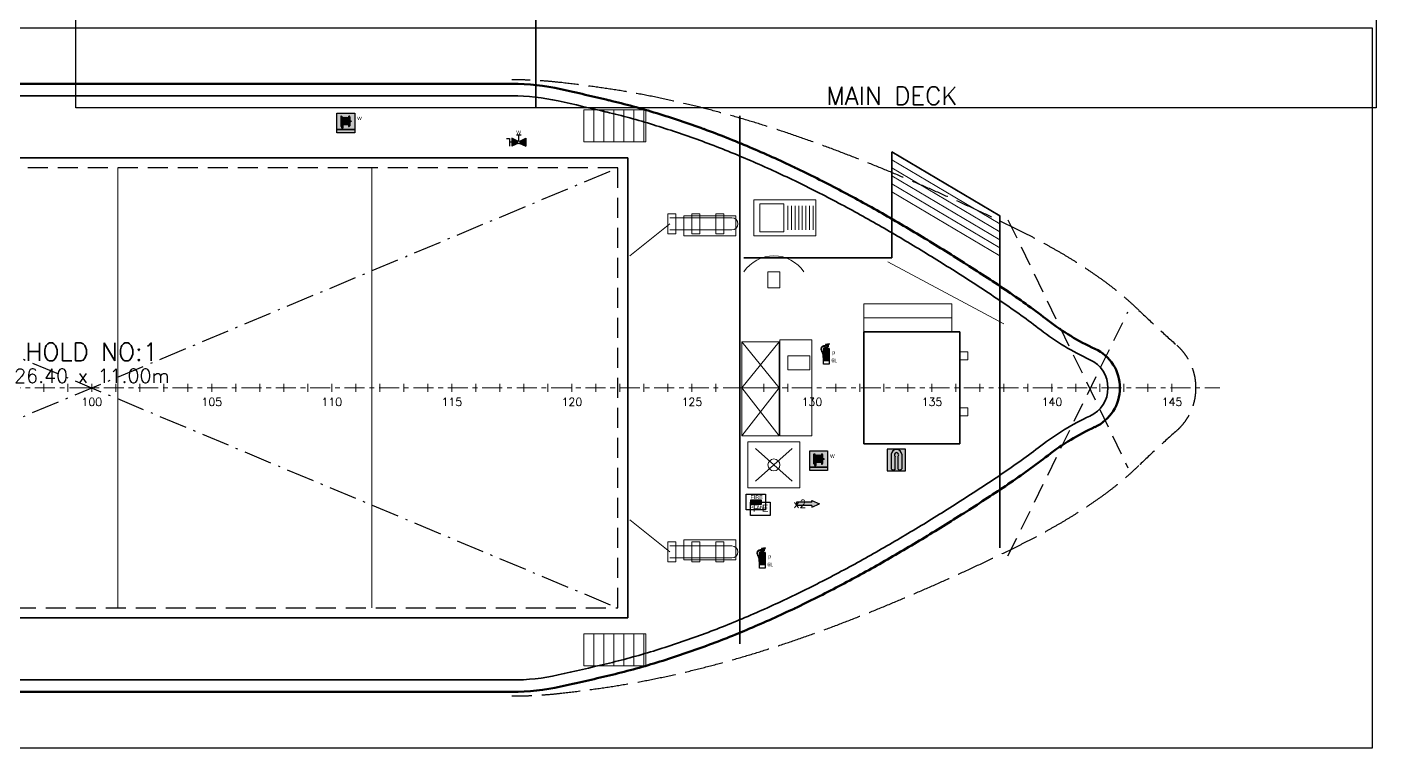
# Model space of a CAD drawing. Header units: millimetres. Extents: x -5000 to 92500, y -73000 to 27580.
# Drawn here: x 58380 to 92100, y -36000 to -17980 of the extents above; entities that cross this region are included whole.
import ezdxf
from ezdxf.enums import TextEntityAlignment as Align

# ---------------------------------------------------------------- set-up
doc = ezdxf.new("R2010")
doc.units = ezdxf.units.MM
for name, pattern in [('CENTER_S', [860, 500, -120, 120, -120]), ('DASHDOT_S', [1150, 700, -200, 50, -200]), ('DASHED_S', [750, 500, -250])]:
    doc.linetypes.add(name, pattern=pattern)
for name, color, linetype, lineweight in [('CENTER', 1, 'CENTER_S', 18), ('DASHDOT', 8, 'DASHDOT_S', 25), ('DASHED', 8, 'DASHED_S', 25), ('DETAIL', 9, 'Continuous', 13), ('FRAMES', 7, 'Continuous', 18), ('HULL', 7, 'Continuous', 50), ('STAIR', 6, 'Continuous', 18), ('STRUCT', 7, 'Continuous', 35), ('SYM-FF', 1, 'Continuous', 18), ('SYM-LSA', 3, 'Continuous', 18), ('TEXT', 7, 'Continuous', 18)]:
    doc.layers.add(name, color=color, linetype=linetype, lineweight=lineweight)
for name, color, linetype in [('dotted', 140, 'Continuous'), ('FIRE LINE', 1, 'Continuous'), ('HATCH', 1, 'Continuous'), ('INER2', 151, 'Continuous'), ('out line', 230, 'Continuous'), ('SYMBOL', 31, 'Continuous'), ('VENT', 210, 'Continuous')]:
    doc.layers.add(name, color=color, linetype=linetype)
doc.styles.add('ARIAL', font='arial.ttf')
doc.styles.add('ROMANS', font='romans.shx')
picture_1 = doc.add_image_def('image4.png', size_in_pixel=(575, 900))
picture_2 = doc.add_image_def('image5.png', size_in_pixel=(1050, 900))
picture_3 = doc.add_image_def('image6.png', size_in_pixel=(4825, 900))

# ---------------------------------------------------------------- blocks, each defined once
blk = doc.blocks.new('hyd')
at = {"layer": 'FIRE LINE'}
for color, points in [(1, [(1942.494, -4114.805), (1942.122, -4114.633), (1942.122, -4115.111), (1942.494, -4114.939, -0.219445), (1942.463, -4114.872, -0.219445)]), (80, [(1942.608, -4114.805, -0.219445), (1942.639, -4114.872, -0.219445), (1942.608, -4114.939), (1942.981, -4115.111), (1942.981, -4114.633)])]:
    blk.add_hatch(color=color, dxfattribs=at).paths.add_polyline_path(points)
at = {"layer": 'dotted', "color": 6}
for p, q in [((1941.816, -4114.646), (1941.99, -4114.646)), ((1941.99, -4114.646), (1941.99, -4115.098)), ((1942.109, -4114.872), (1941.99, -4114.872)), ((1942.122, -4114.633), (1942.122, -4115.111)), ((1942.495, -4114.805), (1942.122, -4114.633)), ((1942.495, -4114.939), (1942.122, -4115.111)), ((1942.418, -4114.43), (1942.686, -4114.43)), ((1942.552, -4114.784), (1942.552, -4114.43)), ((1942.609, -4114.805), (1942.981, -4114.633)), ((1942.609, -4114.939), (1942.981, -4115.111)), ((1942.981, -4114.633), (1942.981, -4115.111))]:
    blk.add_line(p, q, dxfattribs=at)
blk.add_circle((1942.552, -4114.872), 0.088, dxfattribs=at)
at = {"layer": 'dotted', "color": 6, "style": 'ARIAL'}
blk.add_text('W', height=0.212, dxfattribs=at).set_placement((1942.4, -4114.388))
blk = doc.blocks.new('FPR-WATER FIRE HYDRANT')
at = {"layer": 'VENT', "color": 2, "xscale": 0.45989954711139, "yscale": 0.45989954711139}
blk.add_blockref('hyd', (-893.308, 1892.371), dxfattribs=at)
blk = doc.blocks.new('POW 6KG')
at = {"layer": 'SYMBOL'}
h = blk.add_hatch(color=1, dxfattribs=at)
edge = h.paths.add_edge_path()
edge.add_line((-2247.284, -963.924), (-2247.634, -963.924))
edge.add_line((-2247.634, -963.924), (-2247.634, -964.082))
edge.add_arc((-2248.466, -964.172), 0.837, 353.77345, 366.22655, ccw=False)
edge.add_line((-2247.634, -964.263), (-2247.634, -964.482))
edge.add_line((-2247.634, -964.482), (-2247.284, -964.482))
edge.add_line((-2247.284, -964.482), (-2247.284, -963.924))
h.paths.add_polyline_path([(-2247.284, -964.696), (-2247.634, -964.696)])
edge = h.paths.add_edge_path()
edge.add_arc((-2247.459, -963.864), 0.175, 90, 172.15004)
edge.add_line((-2247.632, -963.84), (-2247.285, -963.84))
edge.add_arc((-2247.459, -963.864), 0.175, 7.84996, 90)
h = blk.add_hatch(color=256, dxfattribs=at)
edge = h.paths.add_edge_path()
edge.add_line((-2247.42, -963.619), (-2247.303, -963.631))
edge.add_line((-2247.303, -963.631), (-2247.303, -963.619))
edge.add_line((-2247.303, -963.619), (-2247.42, -963.597))
edge.add_line((-2247.42, -963.597), (-2247.42, -963.559))
edge.add_line((-2247.42, -963.559), (-2247.279, -963.514))
edge.add_line((-2247.279, -963.514), (-2247.29, -963.483))
edge.add_line((-2247.29, -963.483), (-2247.501, -963.528))
edge.add_line((-2247.501, -963.528), (-2247.501, -963.615))
at = {"layer": 'dotted', "color": 6}
blk.add_lwpolyline([(-2247.285, -964.695), (-2247.636, -964.695), (-2247.636, -963.863, -0.414214), (-2247.46, -963.688), (-2247.46, -963.688, -0.414214), (-2247.285, -963.863)], format="xyb", close=True, dxfattribs=at)
for points in [[(-2247.285, -963.924), (-2247.636, -963.924)], [(-2247.634, -963.839), (-2247.287, -963.839)], [(-2247.29, -963.483), (-2247.501, -963.528)], [(-2247.501, -963.526), (-2247.501, -963.613)], [(-2247.501, -963.639), (-2247.501, -963.693)], [(-2247.42, -963.559), (-2247.279, -963.513)], [(-2247.42, -963.595), (-2247.42, -963.557)], [(-2247.303, -963.617), (-2247.42, -963.595)], [(-2247.42, -963.617), (-2247.303, -963.629)], [(-2247.42, -963.693), (-2247.42, -963.617)], [(-2247.303, -963.629), (-2247.303, -963.617)], [(-2247.279, -963.513), (-2247.29, -963.483)], [(-2247.67, -964.302), (-2247.643, -964.302)], [(-2247.636, -964.482), (-2247.285, -964.482)]]:
    blk.add_lwpolyline(points, dxfattribs=at)
blk.add_lwpolyline([(-2247.501, -963.693, -0.106872), (-2247.42, -963.693)], format="xyb", dxfattribs=at)
for points, knots in [([(-2247.501, -963.613), (-2247.514, -963.612), (-2247.527, -963.611), (-2247.568, -963.609), (-2247.595, -963.609), (-2247.649, -963.617), (-2247.676, -963.625), (-2247.712, -963.647), (-2247.724, -963.658), (-2247.745, -963.681), (-2247.753, -963.694), (-2247.769, -963.724), (-2247.776, -963.742), (-2247.782, -963.778), (-2247.783, -963.796), (-2247.777, -963.847), (-2247.767, -963.878), (-2247.746, -963.928), (-2247.736, -963.948), (-2247.719, -963.986), (-2247.71, -964.004), (-2247.696, -964.041), (-2247.689, -964.06), (-2247.68, -964.099), (-2247.677, -964.119), (-2247.67, -964.181), (-2247.669, -964.224), (-2247.67, -964.279), (-2247.67, -964.29), (-2247.67, -964.302)], [0.027104, 0.027104, 0.027104, 0.027104, 0.680846, 0.680846, 2.042538, 2.042538, 3.40423, 3.40423, 4.126415, 4.126415, 4.848601, 4.848601, 5.718136, 5.718136, 6.587672, 6.587672, 8.218711, 8.218711, 9.364028, 9.364028, 10.509345, 10.509345, 11.716642, 11.716642, 12.923939, 12.923939, 15.338534, 15.338534, 15.957922, 15.957922, 15.957922, 15.957922]), ([(-2247.643, -964.302), (-2247.642, -964.217), (-2247.64, -964.092), (-2247.717, -963.926), (-2247.781, -963.79), (-2247.688, -963.628), (-2247.575, -963.635), (-2247.501, -963.639)], [0, 0, 0, 0, 297.944458, 438.105277, 661.865253, 788.691466, 1028.865984, 1028.865984, 1028.865984, 1028.865984])]:
    blk.add_open_spline(points, degree=3, knots=knots, dxfattribs=at)
at = {"layer": 'dotted', "color": 6, "style": 'ARIAL'}
for s, height, p in [('p', 0.226, (-2247.106, -964.11)), ('6L', 0.2257, (-2247.155, -964.591))]:
    blk.add_text(s, height=height, dxfattribs=at).set_placement(p)
blk = doc.blocks.new('FPR-FIRE EXTINGUISHER (POWDER)')
at = {"layer": 'dotted', "color": 51, "xscale": 0.45989954711139, "yscale": 0.45989954711139}
blk.add_blockref('POW 6KG', (1033.573, 443.384), dxfattribs=at)
blk = doc.blocks.new('LJ')
at = {"layer": 'dotted'}
blk.add_hatch(color=51, dxfattribs=at).paths.add_polyline_path([(-2247.773, -989.98), (-2247.773, -990.848, 0.557077), (-2247.527, -990.848), (-2247.527, -990.115, -3.322169), (-2247.384, -990.115), (-2247.384, -990.848, 0.557077), (-2247.137, -990.848), (-2247.137, -989.98, 0.92057)])
at = {"layer": 'out line'}
h = blk.add_hatch(color=80, dxfattribs=at)
h.paths.add_polyline_path([(-2248.007, -990.966), (-2246.926, -990.966), (-2246.926, -989.667), (-2248.007, -989.667)])
h.paths.add_polyline_path([(-2247.137, -989.98), (-2247.137, -990.848, -0.557077), (-2247.384, -990.848), (-2247.384, -990.115, 3.322169), (-2247.527, -990.115), (-2247.527, -990.848, -0.557077), (-2247.773, -990.848), (-2247.773, -989.98, -0.92057)])
at = {"layer": 'dotted', "color": 6}
for p, q in [((-2246.925, -989.666), (-2248.005, -989.666)), ((-2248.005, -989.666), (-2248.005, -990.965)), ((-2246.925, -990.965), (-2246.925, -989.666)), ((-2247.771, -989.979), (-2247.771, -990.847)), ((-2247.525, -990.847), (-2247.525, -990.114)), ((-2247.382, -990.114), (-2247.382, -990.847)), ((-2247.135, -989.979), (-2247.135, -990.847)), ((-2248.005, -990.965), (-2246.925, -990.965))]:
    blk.add_line(p, q, dxfattribs=at)
for centre, radius, start, end in [((-2247.453, -990.006), 0.319, 4.7365, 175.2635), ((-2247.453, -990.006), 0.13, 303.50445, 236.49555), ((-2247.648, -990.77), 0.145, 211.75767, 328.24233), ((-2247.259, -990.77), 0.145, 211.75767, 328.24233)]:
    blk.add_arc(centre, radius, start, end, dxfattribs=at)
blk = doc.blocks.new('FPR-LIFE JAKET')
at = {"layer": 'dotted', "color": 51, "xscale": 0.45989954711139, "yscale": 0.45989954711139}
blk.add_blockref('LJ', (1033.608, 455.446), dxfattribs=at)
blk = doc.blocks.new('box')
at = {"layer": 'VENT'}
h = blk.add_hatch(color=1, dxfattribs=at)
h.paths.add_polyline_path([(1943.159, -4115.599), (1942.093, -4115.599), (1942.093, -4116.565), (1943.159, -4116.565)])
h.paths.add_polyline_path([(1942.861, -4116.356, -0.360452), (1942.827, -4116.391), (1942.793, -4116.391), (1942.793, -4115.771), (1942.827, -4115.771, -0.374684), (1942.861, -4115.807), (1942.861, -4116.082), (1942.873, -4116.082, -1), (1942.944, -4116.082, -1), (1942.873, -4116.082), (1942.861, -4116.082)])
h.paths.add_polyline_path([(1942.732, -4116.266), (1942.732, -4115.863, -0.405451), (1942.787, -4115.863), (1942.787, -4116.266, -0.405451)])
h.paths.add_polyline_path([(1942.89, -4116.082, -1), (1942.927, -4116.082, -1)])
h.paths.add_polyline_path([(1942.725, -4116.266, -0.357785), (1942.664, -4116.266), (1942.664, -4115.863, -0.357785), (1942.725, -4115.863)])
h.paths.add_polyline_path([(1942.657, -4116.266, -0.357785), (1942.596, -4116.266), (1942.596, -4115.863, -0.357785), (1942.657, -4115.863)])
h.paths.add_polyline_path([(1942.589, -4116.266, -0.357785), (1942.528, -4116.266), (1942.528, -4115.863, -0.357785), (1942.589, -4115.863)])
h.paths.add_polyline_path([(1942.522, -4116.266, -0.357785), (1942.46, -4116.266), (1942.46, -4115.863, -0.357785), (1942.522, -4115.863)])
h.paths.add_polyline_path([(1942.454, -4116.465), (1942.392, -4116.465), (1942.392, -4115.863, -0.357785), (1942.454, -4115.863)])
h.paths.add_polyline_path([(1942.457, -4116.471), (1942.438, -4116.514), (1942.407, -4116.514), (1942.389, -4116.471)])
h.paths.add_polyline_path([(1942.386, -4116.391), (1942.352, -4116.391, -0.376553), (1942.318, -4116.354), (1942.318, -4115.807, -0.376553), (1942.352, -4115.771), (1942.386, -4115.771)])
blk.add_hatch(color=3, dxfattribs=at).paths.add_polyline_path([(1943.159, -4116.565), (1942.093, -4116.565), (1942.093, -4116.767), (1943.159, -4116.767)])
at = {"layer": 'dotted', "color": 6}
for p, q in [((1942.318, -4115.807), (1942.318, -4116.354)), ((1942.352, -4115.771), (1942.386, -4115.771)), ((1942.386, -4115.771), (1942.386, -4116.391)), ((1942.393, -4116.465), (1942.393, -4115.863)), ((1942.454, -4115.863), (1942.454, -4116.465)), ((1942.461, -4116.266), (1942.461, -4115.863)), ((1942.522, -4115.863), (1942.522, -4116.266)), ((1942.529, -4116.266), (1942.529, -4115.863)), ((1942.59, -4115.863), (1942.59, -4116.266)), ((1942.596, -4116.266), (1942.596, -4115.863)), ((1942.658, -4115.863), (1942.658, -4116.266)), ((1942.664, -4116.266), (1942.664, -4115.863)), ((1942.726, -4115.863), (1942.726, -4116.266)), ((1942.732, -4116.266), (1942.732, -4115.863)), ((1942.787, -4115.863), (1942.787, -4116.266)), ((1942.794, -4115.771), (1942.794, -4116.391)), ((1942.794, -4115.771), (1942.828, -4115.771)), ((1942.861, -4115.807), (1942.861, -4116.356)), ((1942.352, -4116.391), (1942.386, -4116.391)), ((1942.389, -4116.471), (1942.457, -4116.471)), ((1942.407, -4116.514), (1942.389, -4116.471)), ((1942.393, -4116.465), (1942.454, -4116.465)), ((1942.407, -4116.514), (1942.439, -4116.514)), ((1942.439, -4116.514), (1942.457, -4116.471)), ((1942.794, -4116.391), (1942.828, -4116.391)), ((1942.861, -4116.082), (1942.945, -4116.082)), ((1942.909, -4116.117), (1942.909, -4116.046))]:
    blk.add_line(p, q, dxfattribs=at)
for points in [[(1942.094, -4115.599), (1943.16, -4115.599), (1943.16, -4116.767), (1942.094, -4116.767)], [(1942.094, -4116.565), (1943.16, -4116.565), (1943.16, -4116.565), (1942.094, -4116.565)]]:
    blk.add_lwpolyline(points, close=True, dxfattribs=at)
for radius in [0.0356, 0.0187]:
    blk.add_circle((1942.909, -4116.082), radius, dxfattribs=at)
for centre, radius, start, end in [((1942.356, -4115.808), 0.0379, 95.97699, 178.51314), ((1942.423, -4115.901), 0.0483, 50.62715, 129.37285), ((1942.491, -4115.901), 0.0483, 50.62715, 129.37285), ((1942.559, -4115.901), 0.0483, 50.62715, 129.37285), ((1942.627, -4115.901), 0.0483, 50.62715, 129.37285), ((1942.695, -4115.901), 0.0483, 50.62715, 129.37285), ((1942.76, -4115.892), 0.0393, 45.84645, 134.15355), ((1942.824, -4115.808), 0.0379, 1.48686, 84.02301), ((1942.356, -4116.353), 0.0379, 181.48686, 264.02301), ((1942.491, -4116.228), 0.0483, 230.62715, 309.37285), ((1942.559, -4116.228), 0.0483, 230.62715, 309.37285), ((1942.627, -4116.228), 0.0483, 230.62715, 309.37285), ((1942.695, -4116.228), 0.0483, 230.62715, 309.37285), ((1942.76, -4116.238), 0.0393, 225.84645, 314.15355), ((1942.824, -4116.353), 0.0379, 275.97699, 358.51314)]:
    blk.add_arc(centre, radius, start, end, dxfattribs=at)
at = {"layer": 'dotted', "color": 6, "style": 'ARIAL'}
blk.add_text('W', height=0.212, dxfattribs=at).set_placement((1943.305, -4116.011))
blk = doc.blocks.new('FPR-FIRE BOX HOSE WITH NOZZLES')
at = {"layer": 'VENT', "color": 2, "xscale": 0.45989954711139, "yscale": 0.45989954711139}
blk.add_blockref('box', (-893.447, 1893.031), dxfattribs=at)
blk = doc.blocks.new('fs')
at = {"layer": 'dotted', "color": 6}
for p, q in [((1941.965, -4109.374), (1943.141, -4109.374)), ((1941.965, -4110.175), (1941.965, -4109.374)), ((1943.141, -4109.374), (1943.141, -4110.175)), ((1943.141, -4110.175), (1941.965, -4110.175))]:
    blk.add_line(p, q, dxfattribs=at)
at = {"layer": 'HATCH', "style": 'ARIAL'}
blk.add_text('F E', height=0.4243, dxfattribs=at).set_placement((1942.115, -4109.948))
blk = doc.blocks.new("FPR-SAF. LOCKER WITH FIREMAN'S OUTFIT")
at = {"layer": 'VENT', "color": 2, "xscale": 0.45989954711139, "yscale": 0.45989954711139}
blk.add_blockref('fs', (-893.379, 1890.083), dxfattribs=at)
blk = doc.blocks.new('arro')
at = {"layer": 'INER2'}
blk.add_hatch(color=80, dxfattribs=at).paths.add_polyline_path([(1721.956, -4085.057), (1721.956, -4085.164), (1721.044, -4085.164), (1721.043, -4085.359), (1721.956, -4085.359), (1721.956, -4085.465), (1722.413, -4085.261)])
at = {"layer": 'dotted', "color": 6}
for p, q in [((1721.957, -4085.164), (1721.044, -4085.164)), ((1721.044, -4085.164), (1721.044, -4085.359)), ((1721.957, -4085.164), (1721.957, -4085.057)), ((1721.957, -4085.057), (1722.413, -4085.261)), ((1721.957, -4085.359), (1721.044, -4085.359)), ((1721.957, -4085.465), (1722.413, -4085.261)), ((1721.957, -4085.359), (1721.957, -4085.465))]:
    blk.add_line(p, q, dxfattribs=at)
blk = doc.blocks.new('FPR-PRIMARY MEANS OF ESCAPE')
at = {"layer": 'VENT', "color": 1, "xscale": 0.45989954711139, "yscale": 0.45989954711139}
blk.add_blockref('arro', (-791.822, 1878.81), dxfattribs=at)
blk = doc.blocks.new('fie')
at = {"layer": 'HATCH'}
blk.add_hatch(color=256, dxfattribs=at).paths.add_polyline_path([(1942.954, -4111.097), (1942.335, -4111.097), (1942.335, -4111.379), (1942.954, -4111.379)])
at = {"layer": 'dotted', "color": 6}
for p, q in [((1942.061, -4110.762), (1943.229, -4110.762)), ((1942.061, -4111.696), (1942.061, -4110.762)), ((1942.336, -4111.097), (1942.955, -4111.097)), ((1942.336, -4111.379), (1942.336, -4111.097)), ((1942.955, -4111.097), (1942.955, -4111.379)), ((1943.229, -4110.762), (1943.229, -4111.696)), ((1943.229, -4111.696), (1942.061, -4111.696)), ((1942.955, -4111.379), (1942.336, -4111.379))]:
    blk.add_line(p, q, dxfattribs=at)
at = {"layer": 'dotted', "color": 6, "style": 'ARIAL'}
for s, p in [('FIRE', (1942.324, -4111.049)), ('PLAN', (1942.283, -4111.679))]:
    blk.add_text(s, height=0.2312, dxfattribs=at).set_placement(p)
blk = doc.blocks.new('FPR-FIRE PLAN LOCATION')
at = {"layer": 'VENT', "color": 2, "xscale": 0.45989954711139, "yscale": 0.45989954711139}
blk.add_blockref('fie', (-893.422, 1890.752), dxfattribs=at)

msp = doc.modelspace()

# ---------------------------------------------------------------- linework, layer by layer
at = {"layer": 'CENTER'}
msp.add_line((-4200, -27000), (88200, -27000), dxfattribs=at)
at = {"layer": 'DASHDOT'}
for p, q in [((46850, -32500), (73150, -21500)), ((46850, -21500), (73150, -32500))]:
    msp.add_line(p, q, dxfattribs=at)
at = {"layer": 'DASHED'}
for p, q in [((73150, -21500), (46850, -21500)), ((73150, -32500), (73150, -21500)), ((82900, -22800), (85900, -29000)), ((82900, -31200), (85900, -25100)), ((46850, -32500), (73150, -32500))]:
    msp.add_line(p, q, dxfattribs=at)
for centre, radius, start, end in [((70500, -30142), 10842, 83.6062, 90), ((68087, -51675), 32510, 81.4719, 83.6062), ((69510, -42186), 22915, 78.4466, 81.4719), ((68982, -44769), 25551, 75.7334, 78.4466), ((68534, -46531), 27369, 73.2005, 75.7334), ((67126, -51193), 32239, 71.0502, 73.2005), ((66056, -54311), 35535, 69.0993, 71.0502), ((62808, -62815), 44638, 67.5463, 69.0993), ((60302, -68879), 51200, 66.1923, 67.5463), ((52412, -86762), 70747, 65.21242, 66.19232), ((63545, -62654), 44191, 63.6434, 65.2124), ((75415, -38698), 17456, 59.6727, 63.6434), ((77648, -34879), 13032, 54.3506, 59.6727), ((80297, -31187), 8489, 46.1879, 54.3506), ((107955, -2357), 31464, 226.1879, 228.5281), ((86174, -27000), 1426, 360, 48.5281), ((86174, -27000), 1426, 311.4719, 0), ((107955, -51643), 31464, 131.4719, 133.8121), ((80297, -22813), 8489, 305.6494, 313.8121), ((77648, -19121), 13032, 300.3273, 305.6494), ((75415, -15302), 17456, 296.3566, 300.3273), ((63545, 8654), 44191, 294.7876, 296.3566), ((52412, 32762), 70747, 293.80768, 294.78758), ((60302, 14879), 51200, 292.4537, 293.8077), ((62808, 8815), 44638, 290.9007, 292.4537), ((66056, 311), 35535, 288.9498, 290.9007), ((67126, -2807), 32239, 286.7995, 288.9498), ((68534, -7469), 27369, 284.2666, 286.7995), ((68982, -9231), 25551, 281.5534, 284.2666), ((69510, -11814), 22915, 278.5281, 281.5534), ((70500, -23858), 10842, 270, 276.3938), ((68087, -2325), 32510, 276.3938, 278.5281)]:
    msp.add_arc(centre, radius, start, end, dxfattribs=at)
at = {"layer": 'DETAIL'}
for p, q in [((80000, -21100), (82700, -22700)), ((60650, -32500), (60650, -21500)), ((67000, -32500), (67000, -21500)), ((80000, -21300), (82700, -22900)), ((80000, -21500), (82700, -23100)), ((80000, -21700), (82700, -23300)), ((80000, -21900), (82700, -23500)), ((80000, -22100), (82700, -23700)), ((78100, -22300), (76550, -22300)), ((76550, -22300), (76550, -23200)), ((77300, -22400), (76700, -22400)), ((76700, -22400), (76700, -23100)), ((77300, -23100), (77300, -22400)), ((77400, -23050), (77400, -22450)), ((77490, -23050), (77490, -22450)), ((77580, -23050), (77580, -22450)), ((77670, -23050), (77670, -22450)), ((77760, -23050), (77760, -22450)), ((77850, -23050), (77850, -22450)), ((77940, -23050), (77940, -22450)), ((78030, -23050), (78030, -22450)), ((78100, -23200), (78100, -22300)), ((73450, -23700), (74450, -22900)), ((74600, -22650), (74400, -22650)), ((74400, -22650), (74400, -23150)), ((74450, -22750), (76000, -22750)), ((74600, -23150), (74600, -22650)), ((76100, -22700), (74800, -22700)), ((74800, -22700), (74800, -23200)), ((75200, -22650), (75000, -22650)), ((75000, -22650), (75000, -23150)), ((75200, -23150), (75200, -22650)), ((75800, -22650), (75600, -22650)), ((75600, -22650), (75600, -23150)), ((75800, -23150), (75800, -22650)), ((76100, -23200), (76100, -22700)), ((74400, -23150), (74600, -23150)), ((74450, -23050), (76000, -23050)), ((74800, -23200), (76100, -23200)), ((75000, -23150), (75200, -23150)), ((75600, -23150), (75800, -23150)), ((76550, -23200), (78100, -23200)), ((76700, -23100), (77300, -23100)), ((79900, -23850), (82800, -25400)), ((77200, -24100), (76900, -24100)), ((76900, -24100), (76900, -24500)), ((77200, -24500), (77200, -24100)), ((76900, -24500), (77200, -24500)), ((81500, -24900), (79300, -24900)), ((79300, -24900), (79300, -25250)), ((81500, -25250), (81500, -24900)), ((81500, -25250), (79300, -25250)), ((79300, -25250), (79300, -25600)), ((79300, -25250), (81500, -25250)), ((81500, -25600), (81500, -25250)), ((79300, -25600), (81500, -25600)), ((77180, -25850), (76250, -25850)), ((76250, -25850), (76250, -27000)), ((76250, -27000), (77180, -25850)), ((76250, -25850), (77180, -27000)), ((77180, -27000), (77180, -25850)), ((78000, -25800), (77200, -25800)), ((77200, -25800), (77200, -28200)), ((78000, -28200), (78000, -25800)), ((77950, -26200), (77400, -26200)), ((77400, -26200), (77400, -26550)), ((77950, -26550), (77950, -26200)), ((81900, -26100), (81700, -26100)), ((81700, -26100), (81700, -26300)), ((81700, -26300), (81900, -26300)), ((81900, -26300), (81900, -26100)), ((77400, -26550), (77950, -26550)), ((77180, -27000), (76250, -27000)), ((76250, -27000), (76250, -28200)), ((76250, -28200), (77180, -27000)), ((76250, -27000), (77180, -28200)), ((76250, -27000), (77180, -27000)), ((77180, -28200), (77180, -27000)), ((81900, -27500), (81700, -27500)), ((81700, -27500), (81700, -27700)), ((81900, -27700), (81900, -27500)), ((81700, -27700), (81900, -27700)), ((76250, -28200), (77180, -28200)), ((77200, -28200), (78000, -28200)), ((77700, -28350), (76400, -28350)), ((76400, -28350), (76400, -29500)), ((77050, -28925), (76590, -28515)), ((77050, -28925), (77510, -28515)), ((77700, -29500), (77700, -28350)), ((77050, -28925), (76590, -29335)), ((77050, -28925), (77510, -29335)), ((76400, -29500), (77700, -29500)), ((73450, -30300), (74450, -31100)), ((74600, -30850), (74400, -30850)), ((74400, -30850), (74400, -31350)), ((74450, -30950), (76000, -30950)), ((74600, -31350), (74600, -30850)), ((76100, -30800), (74800, -30800)), ((74800, -30800), (74800, -31300)), ((75200, -30850), (75000, -30850)), ((75000, -30850), (75000, -31350)), ((75200, -31350), (75200, -30850)), ((75800, -30850), (75600, -30850)), ((75600, -30850), (75600, -31350)), ((75800, -31350), (75800, -30850)), ((76100, -31300), (76100, -30800)), ((74400, -31350), (74600, -31350)), ((74450, -31250), (76000, -31250)), ((74800, -31300), (76100, -31300)), ((75000, -31350), (75200, -31350)), ((75600, -31350), (75800, -31350))]:
    msp.add_line(p, q, dxfattribs=at)
msp.add_circle((77050, -28925), 150, dxfattribs=at)
for centre, radius, start, end in [((76000, -22900), 150, 270, 90), ((77050, -24603), 903, 33.855, 146.145), ((76000, -31100), 150, 270, 90)]:
    msp.add_arc(centre, radius, start, end, dxfattribs=at)
at = {"layer": 'FRAMES'}
for p, q in [((58800, -27100), (58800, -26900)), ((59400, -27100), (59400, -26900)), ((60000, -27100), (60000, -26900)), ((60600, -27100), (60600, -26900)), ((61200, -27100), (61200, -26900)), ((61800, -27100), (61800, -26900)), ((62400, -27100), (62400, -26900)), ((63000, -27100), (63000, -26900)), ((63600, -27100), (63600, -26900)), ((64200, -27100), (64200, -26900)), ((64800, -27100), (64800, -26900)), ((65400, -27100), (65400, -26900)), ((66000, -27100), (66000, -26900)), ((66600, -27100), (66600, -26900)), ((67200, -27100), (67200, -26900)), ((67800, -27100), (67800, -26900)), ((68400, -27100), (68400, -26900)), ((69000, -27100), (69000, -26900)), ((69600, -27100), (69600, -26900)), ((70200, -27100), (70200, -26900)), ((70800, -27100), (70800, -26900)), ((71400, -27100), (71400, -26900)), ((72000, -27100), (72000, -26900)), ((72600, -27100), (72600, -26900)), ((73200, -27100), (73200, -26900)), ((73800, -27100), (73800, -26900)), ((74400, -27100), (74400, -26900)), ((75000, -27100), (75000, -26900)), ((75600, -27100), (75600, -26900)), ((76200, -27100), (76200, -26900)), ((76800, -27100), (76800, -26900)), ((77400, -27100), (77400, -26900)), ((78000, -27100), (78000, -26900)), ((78600, -27100), (78600, -26900)), ((79200, -27100), (79200, -26900)), ((79800, -27100), (79800, -26900)), ((80400, -27100), (80400, -26900)), ((81000, -27100), (81000, -26900)), ((81600, -27100), (81600, -26900)), ((82200, -27100), (82200, -26900)), ((82800, -27100), (82800, -26900)), ((83400, -27100), (83400, -26900)), ((84000, -27100), (84000, -26900)), ((84600, -27100), (84600, -26900)), ((85200, -27100), (85200, -26900)), ((85800, -27100), (85800, -26900)), ((86400, -27100), (86400, -26900)), ((87000, -27100), (87000, -26900)), ((87600, -27100), (87600, -26900))]:
    msp.add_line(p, q, dxfattribs=at)
at = {"layer": 'HULL'}
for p, q in [((14340, -19400), (70500, -19400)), ((14340, -34600), (70500, -34600))]:
    msp.add_line(p, q, dxfattribs=at)
for centre, radius, start, end in [((70500, -25057), 5657, 77.4934, 90), ((55837, -91162), 73368, 76.52538, 77.49343), ((68260, -39316), 20056, 72.998, 76.5254), ((67446, -41976), 22837, 69.9, 72.998), ((66873, -43542), 24505, 67.013, 69.9), ((65340, -47157), 28431, 64.5246, 67.013), ((64343, -49249), 30748, 62.2238, 64.5246), ((61077, -55449), 37756, 60.35, 62.2238), ((58540, -59906), 42884, 58.7003, 60.35), ((50270, -73508), 58804, 57.49715, 58.70027), ((55159, -65835), 49706, 56.0736, 57.4971), ((72300, -40352), 18993, 52.3493, 56.0736), ((87612, -20505), 6074, 232.3493, 245.2957), ((84624, -27000), 1076, 0, 65.2957), ((84624, -27000), 1076, 294.7043, 360), ((87612, -33495), 6074, 114.7043, 127.6507), ((72300, -13648), 18993, 303.9264, 307.6507), ((55159, 11835), 49706, 302.5029, 303.9264), ((50270, 19508), 58804, 301.29973, 302.50285), ((58540, 5906), 42884, 299.65, 301.2997), ((61077, 1449), 37756, 297.7762, 299.65), ((64343, -4751), 30748, 295.4754, 297.7762), ((65340, -6843), 28431, 292.987, 295.4754), ((66873, -10458), 24505, 290.1, 292.987), ((67446, -12024), 22837, 287.002, 290.1), ((68260, -14684), 20056, 283.4746, 287.002), ((55837, 37162), 73368, 282.50657, 283.47462), ((70500, -28943), 5657, 270, 282.5066)]:
    msp.add_arc(centre, radius, start, end, dxfattribs=at)
at = {"layer": 'STAIR'}
for p, q in [((73850, -20050), (72300, -20050)), ((72300, -20050), (72300, -20850)), ((72550, -20850), (72550, -20050)), ((72800, -20850), (72800, -20050)), ((73050, -20850), (73050, -20050)), ((73300, -20850), (73300, -20050)), ((73550, -20850), (73550, -20050)), ((73800, -20850), (73800, -20050)), ((73850, -20850), (73850, -20050)), ((72300, -20850), (73850, -20850)), ((72300, -33150), (73850, -33150)), ((72300, -33950), (72300, -33150)), ((72550, -33150), (72550, -33950)), ((72800, -33150), (72800, -33950)), ((73050, -33150), (73050, -33950)), ((73300, -33150), (73300, -33950)), ((73550, -33150), (73550, -33950)), ((73800, -33150), (73800, -33950)), ((73850, -33150), (73850, -33950)), ((73850, -33950), (72300, -33950))]:
    msp.add_line(p, q, dxfattribs=at)
at = {"layer": 'STRUCT'}
for p, q in [((14340, -19700), (70500, -19700)), ((76200, -20200), (76200, -33400)), ((80000, -23750), (80000, -21100)), ((80000, -21100), (82700, -22700)), ((73400, -21250), (46600, -21250)), ((73400, -32750), (73400, -21250)), ((82700, -22700), (82700, -31000)), ((76300, -23750), (80000, -23750)), ((81700, -25600), (79300, -25600)), ((79300, -25600), (79300, -28400)), ((81700, -28400), (81700, -25600)), ((79300, -28400), (81700, -28400)), ((46600, -32750), (73400, -32750)), ((14340, -34300), (70500, -34300))]:
    msp.add_line(p, q, dxfattribs=at)
for centre, radius, start, end in [((70500, -25057), 5357, 77.4934, 90), ((55837, -91162), 73068, 76.52538, 77.49343), ((68260, -39316), 19756, 72.998, 76.5254), ((67446, -41976), 22537, 69.9, 72.998), ((66873, -43542), 24205, 67.013, 69.9), ((65340, -47157), 28131, 64.5246, 67.013), ((64343, -49249), 30448, 62.2238, 64.5246), ((61077, -55449), 37456, 60.35, 62.2238), ((58540, -59906), 42584, 58.7003, 60.35), ((50270, -73508), 58504, 57.49715, 58.70027), ((55159, -65835), 49406, 56.0736, 57.4971), ((72300, -40352), 18693, 52.3493, 56.0736), ((87612, -20505), 6374, 232.3493, 245.2957), ((84624, -27000), 776, 0, 65.2957), ((84624, -27000), 776, 294.7043, 360), ((87612, -33495), 6374, 114.7043, 127.6507), ((72300, -13648), 18693, 303.9264, 307.6507), ((55159, 11835), 49406, 302.5029, 303.9264), ((50270, 19508), 58504, 301.29973, 302.50285), ((58540, 5906), 42584, 299.65, 301.2997), ((61077, 1449), 37456, 297.7762, 299.65), ((64343, -4751), 30448, 295.4754, 297.7762), ((65340, -6843), 28131, 292.987, 295.4754), ((66873, -10458), 24205, 290.1, 292.987), ((67446, -12024), 22537, 287.002, 290.1), ((68260, -14684), 19756, 283.4746, 287.002), ((55837, 37162), 73068, 282.50657, 283.47462), ((70500, -28943), 5357, 270, 282.5066)]:
    msp.add_arc(centre, radius, start, end, dxfattribs=at)

# ---------------------------------------------------------------- block references
at = {"layer": 'SYM-FF', "xscale": 906.54, "yscale": 906.54}
for name, p in [('FPR-FIRE BOX HOSE WITH NOZZLES', (66380, -20380)), ('FPR-WATER FIRE HYDRANT', (70610, -20810)), ('FPR-FIRE EXTINGUISHER (POWDER)', (78390, -26150)), ('FPR-FIRE BOX HOSE WITH NOZZLES', (78200, -28820)), ('FPR-FIRE PLAN LOCATION', (76600, -29850)), ("FPR-SAF. LOCKER WITH FIREMAN'S OUTFIT", (76710, -30020)), ('FPR-FIRE EXTINGUISHER (POWDER)', (76790, -31250))]:
    msp.add_blockref(name, p, dxfattribs=at)
at = {"layer": 'SYM-LSA', "xscale": 906.54, "yscale": 906.54}
for name, p in [('FPR-LIFE JAKET', (80110, -28800)), ('FPR-PRIMARY MEANS OF ESCAPE', (77900, -29900))]:
    msp.add_blockref(name, p, dxfattribs=at)

# ---------------------------------------------------------------- texts
at = {"layer": 'FRAMES', "style": 'ROMANS'}
for s, p in [('100', (60000, -27350)), ('105', (63000, -27350)), ('110', (66000, -27350)), ('115', (69000, -27350)), ('120', (72000, -27350)), ('125', (75000, -27350)), ('130', (78000, -27350)), ('135', (81000, -27350)), ('140', (84000, -27350)), ('145', (87000, -27350))]:
    msp.add_text(s, height=200, dxfattribs=at).set_placement(p, align=Align.MIDDLE_CENTER)
at = {"layer": 'TEXT', "style": 'ROMANS'}
for s, height, p in [('MAIN DECK', 450, (80000, -19700)), ('HOLD NO:1', 450, (60000, -26100)), ('26.40 x 11.00m', 350, (60000, -26700)), ('x2', 200, (77700, -29900))]:
    msp.add_text(s, height=height, dxfattribs=at).set_placement(p, align=Align.MIDDLE_CENTER)

# ---------------------------------------------------------------- pictures from other files: only their frames are drawn
at = {"layer": '0-REFERENCE-IMAGE'}
image = msp.add_image(picture_1, insert=(59600, -20000), size_in_units=(11500, 18000), dxfattribs=dict(at, fade=50))
image = msp.add_image(picture_2, insert=(71100, -20000), size_in_units=(21000, 18000), dxfattribs=dict(at, fade=50))
image = msp.add_image(picture_3, insert=(-4500, -36000), size_in_units=(96500, 18000), dxfattribs=dict(at, fade=50))

doc.saveas('drawing.dxf')
